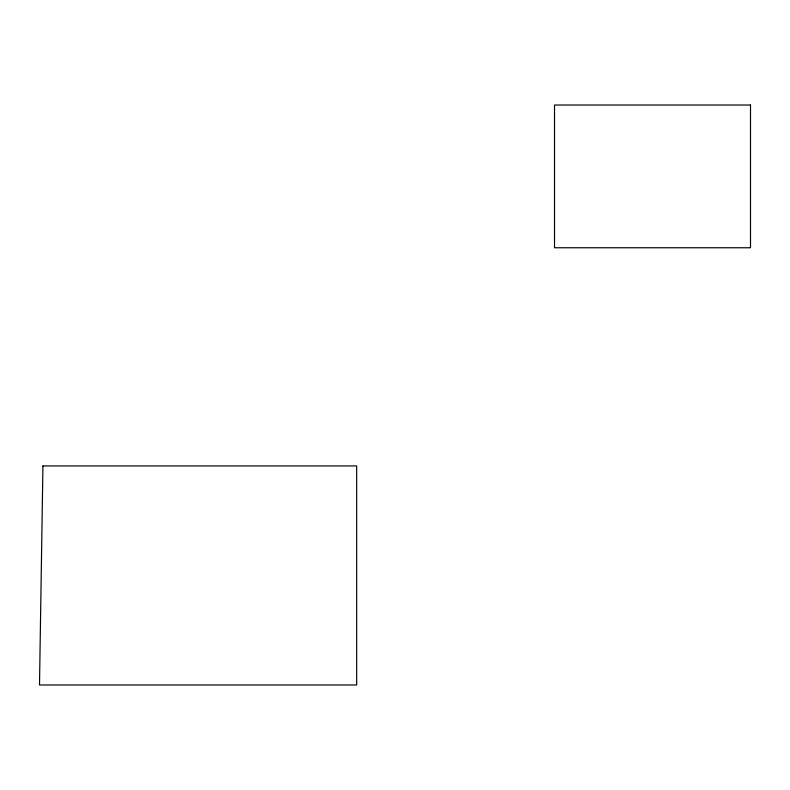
<?xml version="1.0" encoding="UTF-8"?>
<svg xmlns="http://www.w3.org/2000/svg" width="790" height="790" viewBox="0 0 790 790"><rect width="100%" height="100%" fill="white"/><g stroke="black" fill="none" stroke-linecap="round" stroke-linejoin="round"><path stroke-width="1.19" d="M42.927 465.932L39.5 684.979L356.675 684.979L356.675 465.932L42.927 465.932M750.5 105.021L554.521 105.021L554.521 247.754L750.5 247.754L750.5 105.021"/></g></svg>
